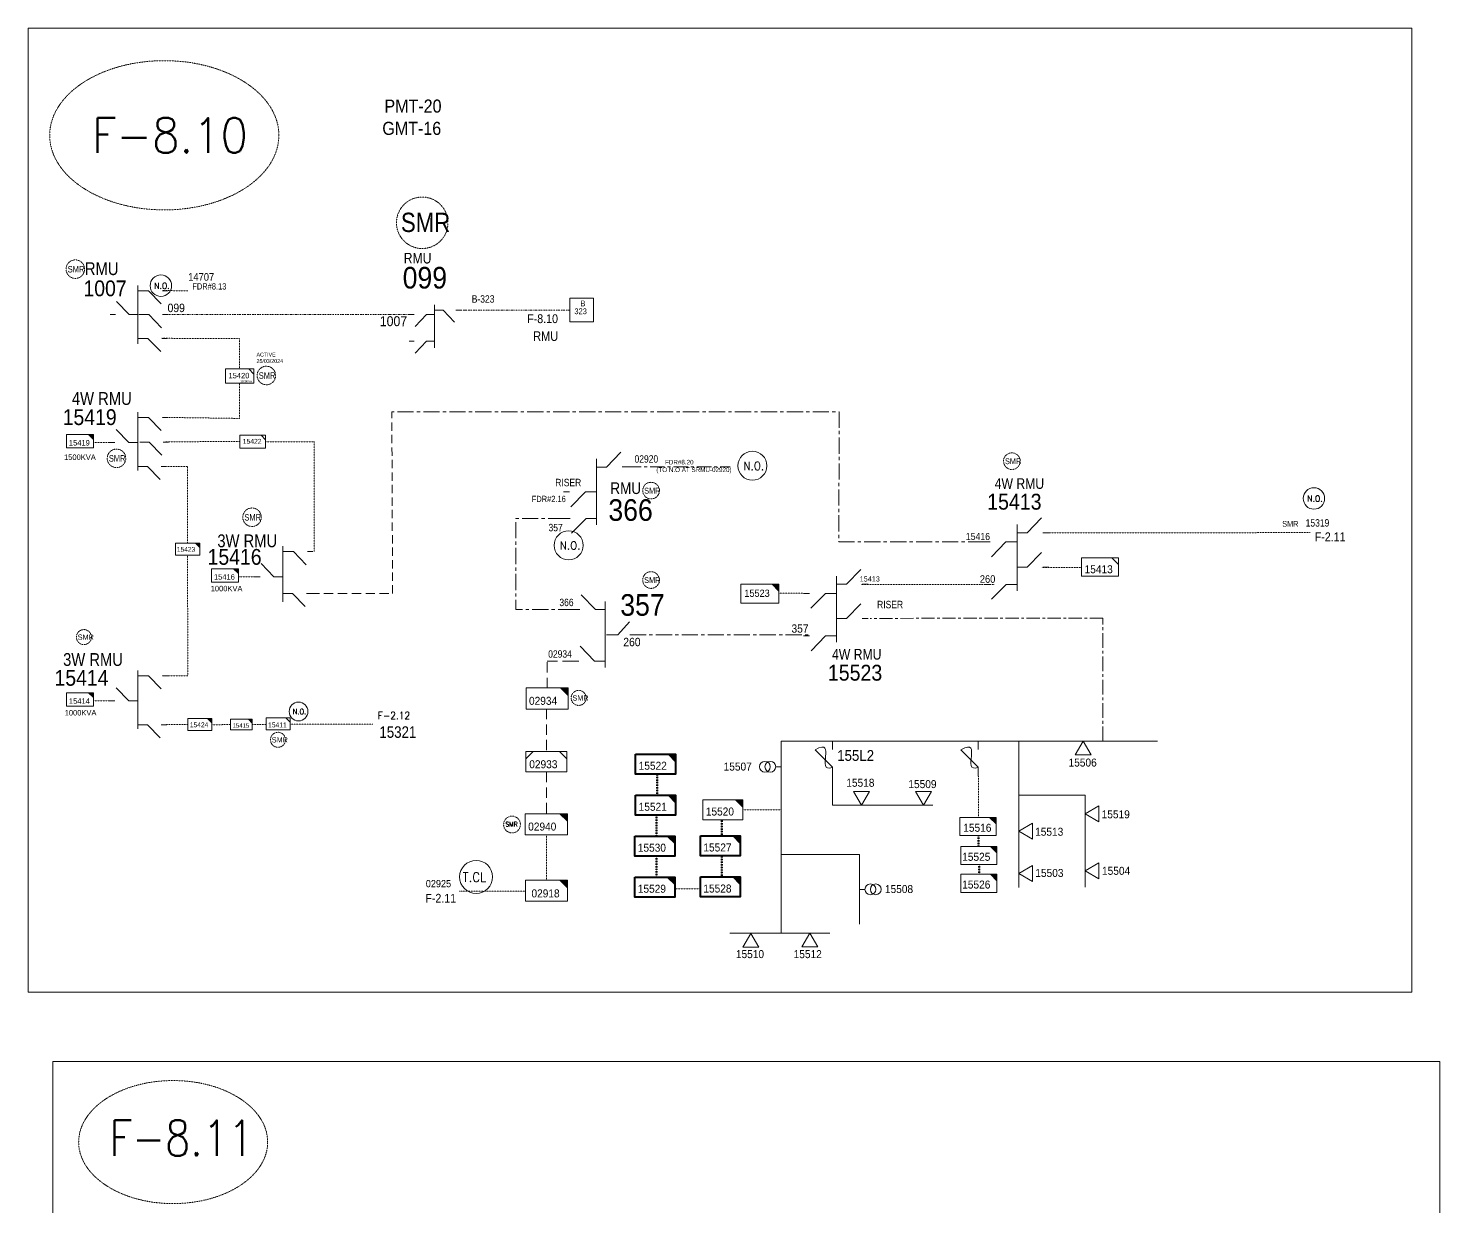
# Model space of a CAD drawing. Header units: metres. Extents: x 65984 to 144644, y -19036 to 23726.
# Drawn here: x 96185 to 97140, y 8292 to 9090 of the extents above; entities that cross this region are included whole.
import ezdxf
from ezdxf.enums import TextEntityAlignment as Align

# ---------------------------------------------------------------- set-up
doc = ezdxf.new("R2010")
doc.units = ezdxf.units.M
doc.header["$MEASUREMENT"] = 0
for name, pattern in [('( Center )', [2, 1.25, -0.25, 0.25, -0.25]), ('DGN Style 2', [0.023128, 0, -0.023128]), ('DGN Style 3', [0.013877, 0, -0.013877]), ('DGN Style 4', [1.6, 0.8, -0.4, 0, -0.4]), ('HIDDEN2', [2381.25, 1587.5, -793.75])]:
    doc.linetypes.add(name, pattern=pattern)
doc.layers.get('0').update_dxf_attribs({"color": 95, "lineweight": 40})
for name, color, linetype, lineweight in [('d_eos', 111, 'Continuous', 40), ('d_eos no', 121, 'Continuous', 40), ('d_fco', 5, 'Continuous', 40), ('d_fco text', 95, 'Continuous', 40), ('d_oh branch', 94, 'Continuous', 40), ('d_switch', 95, 'Continuous', 40), ('d_tf', 1, 'Continuous', 40), ('d_tf no', 6, 'Continuous', 40), ('d_tf_200', 1, 'Continuous', 40), ('d_ug cable', 95, 'Continuous', 40), ('d_unit sub', 7, 'Continuous', 40), ('FDR  1  16', 234, 'Continuous', 40), ('fedr no', 95, 'Continuous', 40), ('GRID STATION  04', 7, 'Continuous', 40), ('Level 37', 7, 'Continuous', 0), ('O H MAIN FEEDER', 4, 'Continuous', 100), ('SW N O', 114, 'Continuous', 30)]:
    doc.layers.add(name, color=color, linetype=linetype, lineweight=lineweight)
doc.styles.add('NASKHF', font='naskhf.shx', dxfattribs={"height": 8})
doc.styles.add('Style-Arial', font='arial.ttf')
doc.styles.add('Style-ENGINEERING', font='ENGINEERING.shx')
doc.styles.add('Style-msdefault', font='msdefault.shx')
doc.styles.add('Style-STANDARD', font='STANDARD.shx')

# ---------------------------------------------------------------- blocks, each defined once
blk = doc.blocks.new('TF_8')
at = {"color": 0, "linetype": 'ByBlock', "lineweight": -2}
blk.add_line((6.3, 4.95), (9.9, 1.35), dxfattribs=at)
blk.add_3dface([(-10.1, 4.95), (9.9, 4.95), (9.9, -5.05), (-10.1, -5.05)], dxfattribs=at)
blk = doc.blocks.new('exist.us-1000kva')
at = {"color": 0, "linetype": 'ByBlock', "lineweight": -2, "flags": 128}
blk.add_lwpolyline([(40, 12.9), (32.8, 20), (40, 20)], close=True, dxfattribs=at)
at = {"color": 0, "linetype": 'ByBlock', "lineweight": -2, "extrusion": (0, 0, -1)}
blk.add_solid([(-40, 12.9), (-32.8, 20), (-40, 20)], dxfattribs=at)
at = {"color": 0, "linetype": 'ByBlock', "lineweight": -2, "xscale": 2, "yscale": 2}
blk.add_blockref('TF_8', (20.2, 10.1), dxfattribs=at)
blk = doc.blocks.new('*U1445')
at = {"layer": 'SW N O', "color": 1, "lineweight": 13, "extrusion": (0, 0, -1)}
blk.add_circle((0, 0), 16.8, dxfattribs=at)
at = {"layer": 'SW N O', "color": 1, "lineweight": 13, "extrusion": (0, 0, -1), "style": 'Style-STANDARD'}
blk.add_text('T.CL', height=9.6, dxfattribs=at).set_placement((-1.7, -0.2), align=Align.MIDDLE_CENTER)
blk = doc.blocks.new('*U2661')
at = {"layer": 'd_unit sub', "color": 1, "linetype": 'Continuous', "lineweight": 13, "flags": 128}
for points in [[(-9.48, 1.38), (-6.07, 4.73), (-9.48, 4.73)], [(9.49, 1.32), (6.02, 4.73), (9.5, 4.73)]]:
    blk.add_lwpolyline(points, close=True, dxfattribs=at)
at = {"layer": 'd_unit sub', "color": 1, "linetype": 'Continuous', "lineweight": 13, "xscale": 0.94866334575076, "yscale": 0.94866334575076, "zscale": 0.4267622666565712, "rotation": 359.9999999999999}
blk.add_blockref('TF_8', (0.1, 0.04), dxfattribs=at)
blk = doc.blocks.new('TFU_94')
at = {"layer": 'd_tf_200', "color": 1, "linetype": 'Continuous', "lineweight": 13}
blk.add_line((0, 10), (0, 0), dxfattribs=at)
for centre in [(0, 30), (0, 20)]:
    blk.add_circle(centre, 10, dxfattribs=at)
blk = doc.blocks.new('*U1066')
at = {"layer": 'd_fco', "color": 1, "linetype": 'Continuous', "lineweight": 13}
blk.add_line((-4.6, 4.21), (-10.13, 4.21), dxfattribs=at)
at = {"layer": 'd_fco', "color": 1, "linetype": 'Continuous', "lineweight": 13, "flags": 128}
blk.add_lwpolyline([(13.02, 4.21), (7.07, 4.21), (-4.4, -7.26)], dxfattribs=at)
at = {"layer": 'd_fco', "color": 1, "linetype": 'Continuous', "lineweight": 13}
blk.add_open_spline([(-4.4, -7.26), (-13, 7.69), (11.58, -7.67), (7.07, 4.21)], degree=3, dxfattribs=at)
blk = doc.blocks.new('TRA1_1468')
at = {"layer": 'd_tf', "color": 1, "linetype": 'Continuous', "lineweight": 13, "ltscale": 0.000454472, "extrusion": (0, 0, -1), "flags": 128}
blk.add_lwpolyline([(-10, -17), (0, 0), (10, -17)], close=True, dxfattribs=at)
blk = doc.blocks.new('TRA1_1467')
at = {"layer": 'd_tf', "color": 1, "linetype": 'Continuous', "lineweight": 13, "ltscale": 0.000454472, "xscale": 1.000046566207833, "yscale": 1.000046566207833, "zscale": 1.000046566207833, "rotation": 180}
blk.add_blockref('TRA1_1468', (0, 0), dxfattribs=at)
blk = doc.blocks.new('*U893')
at = {"layer": 'SW N O', "color": 3, "lineweight": 13}
blk.add_circle((0, 0), 16.8, dxfattribs=at)
at = {"layer": 'SW N O', "color": 3, "lineweight": 13, "style": 'Style-STANDARD'}
blk.add_text('N.O.', height=9.6, dxfattribs=at).set_placement((1.7, -0.2), align=Align.MIDDLE_CENTER)

msp = doc.modelspace()

# ---------------------------------------------------------------- linework, layer by layer
at = {"layer": 'd_eos', "color": 2, "linetype": 'Continuous', "lineweight": 13, "ltscale": 0.807909}
for p, q in [((96259.02, 8876.28), (96259.02, 8915.8)), ((96253.17, 8895.97), (96244.56, 8904.82)), ((96259.43, 8912.17), (96266.17, 8912.17)), ((96266.17, 8912.16), (96274.77, 8903.3)), ((96275.59, 8912.17), (96279.17, 8912.17)), ((96243.79, 8896), (96240.22, 8896)), ((96259.05, 8895.96), (96253.17, 8895.96)), ((96259.57, 8895.96), (96266.31, 8895.96)), ((96266.31, 8895.96), (96274.91, 8887.1)), ((96275.73, 8895.96), (96279.31, 8895.96)), ((96259.46, 8879.91), (96265.81, 8879.91)), ((96265.81, 8879.92), (96274.42, 8871.06)), ((96275.23, 8879.92), (96278.81, 8879.92)), ((96259.02, 8790.49), (96259.02, 8830)), ((96259.43, 8826.37), (96266.17, 8826.37)), ((96266.17, 8826.37), (96274.77, 8817.51)), ((96275.59, 8826.37), (96279.17, 8826.37)), ((96243.48, 8809.4), (96239.91, 8809.4)), ((96252.86, 8809.36), (96244.25, 8818.22)), ((96258.74, 8809.35), (96252.86, 8809.35)), ((96260.25, 8809.67), (96266.6, 8809.67)), ((96266.6, 8809.68), (96275.21, 8800.82)), ((96276.02, 8809.68), (96279.6, 8809.68)), ((96259.08, 8793.23), (96265.43, 8793.23)), ((96265.43, 8793.23), (96274.04, 8784.37)), ((96274.85, 8793.23), (96278.43, 8793.23)), ((96357.18, 8701.52), (96357.18, 8739.18)), ((96357.59, 8735.55), (96364.34, 8735.55)), ((96364.34, 8735.55), (96372.94, 8726.69)), ((96373.76, 8735.55), (96377.33, 8735.55)), ((96351.02, 8718.54), (96342.42, 8727.4)), ((96341.65, 8718.57), (96338.07, 8718.57)), ((96356.91, 8718.53), (96351.02, 8718.53)), ((96357.2, 8707.25), (96363.55, 8707.25)), ((96363.53, 8707.28), (96372.13, 8698.42)), ((96373.19, 8707.25), (96377.98, 8707.25)), ((96259.02, 8615.65), (96259.02, 8655.17)), ((96259.43, 8651.54), (96266.17, 8651.54)), ((96266.17, 8651.54), (96274.77, 8642.68)), ((96275.59, 8651.54), (96279.17, 8651.54)), ((96252.86, 8634.53), (96244.25, 8643.39)), ((96243.48, 8634.56), (96239.91, 8634.56)), ((96258.74, 8634.52), (96252.86, 8634.52)), ((96259.08, 8618.39), (96265.43, 8618.39)), ((96265.43, 8618.4), (96274.04, 8609.54)), ((96274.85, 8618.4), (96278.43, 8618.4))]:
    msp.add_line(p, q, dxfattribs=at)
at = {"layer": 'd_eos', "color": 2, "linetype": 'Continuous', "lineweight": 13, "ltscale": 0.794016}
for p, q in [((96445.88, 8895.96), (96442.63, 8895.96)), ((96454.43, 8895.96), (96446.62, 8887.92)), ((96459.77, 8895.96), (96454.43, 8895.96)), ((96459.77, 8902.52), (96459.77, 8873.47)), ((96460.19, 8899.01), (96465.53, 8899.01)), ((96465.53, 8899.01), (96473.33, 8890.97)), ((96445.88, 8877.92), (96442.63, 8877.92)), ((96454.43, 8877.92), (96446.62, 8869.87)), ((96459.77, 8877.92), (96454.43, 8877.92))]:
    msp.add_line(p, q, dxfattribs=at)
at = {"layer": 'd_eos', "color": 1, "linetype": 'Continuous', "lineweight": 13, "ltscale": 0.794016}
msp.add_line((96474.08, 8899.01), (96477.32, 8899.01), dxfattribs=at)
at = {"layer": 'd_eos', "color": 2, "linetype": 'Continuous', "lineweight": 13, "ltscale": 0.915903}
for p, q in [((96576.17, 8792.82), (96585.92, 8802.87)), ((96569.5, 8753.57), (96569.5, 8798.37)), ((96569.5, 8792.82), (96576.17, 8792.82)), ((96586.8, 8792.87), (96590.85, 8792.87)), ((96551.18, 8776.02), (96547.12, 8776.02)), ((96561.86, 8776.02), (96552.11, 8765.97)), ((96569.5, 8776.02), (96561.86, 8776.02)), ((96551.62, 8757.97), (96547.57, 8757.97)), ((96562.3, 8757.97), (96552.55, 8747.93)), ((96569.5, 8757.97), (96562.3, 8757.97)), ((96854.21, 8709.05), (96854.21, 8753.85)), ((96860.88, 8748.3), (96870.63, 8758.34)), ((96835.88, 8742.11), (96831.83, 8742.11)), ((96846.56, 8742.11), (96836.81, 8732.06)), ((96854.21, 8742.11), (96846.56, 8742.11)), ((96854.21, 8748.29), (96860.88, 8748.29)), ((96871.51, 8748.34), (96875.56, 8748.34)), ((96860.84, 8725), (96870.59, 8735.04)), ((96854.17, 8724.99), (96860.84, 8724.99)), ((96871.47, 8725.04), (96875.52, 8725.04)), ((96835.92, 8713.35), (96831.87, 8713.35)), ((96846.6, 8713.36), (96836.85, 8703.31)), ((96853.81, 8713.35), (96846.6, 8713.35)), ((96568.66, 8696.29), (96558.91, 8706.33)), ((96558.03, 8696.33), (96553.98, 8696.33)), ((96575.33, 8696.28), (96568.66, 8696.28)), ((96575.33, 8657.04), (96575.33, 8701.84)), ((96583.89, 8679.24), (96591.72, 8687.92)), ((96583.89, 8679.24), (96576.24, 8679.24)), ((96596.78, 8679.13), (96592.73, 8679.13)), ((96568.13, 8661.43), (96558.38, 8671.48)), ((96557.45, 8661.44), (96553.4, 8661.44)), ((96575.33, 8661.43), (96568.13, 8661.43))]:
    msp.add_line(p, q, dxfattribs=at)
at = {"layer": 'd_eos', "color": 7, "linetype": 'Continuous', "lineweight": 13, "ltscale": 0.915903}
for p, q in [((96738.61, 8713.48), (96748.36, 8723.52)), ((96731.94, 8674.23), (96731.94, 8719.03)), ((96731.94, 8713.47), (96738.61, 8713.47)), ((96749.24, 8713.52), (96753.29, 8713.52)), ((96713.62, 8707.29), (96709.56, 8707.29)), ((96724.3, 8707.28), (96714.54, 8697.24)), ((96731.94, 8707.29), (96724.3, 8707.29)), ((96738.57, 8690.17), (96748.33, 8700.22)), ((96731.9, 8690.17), (96738.57, 8690.17)), ((96749.2, 8690.22), (96753.26, 8690.22)), ((96713.66, 8678.53), (96709.6, 8678.53)), ((96724.34, 8678.53), (96714.58, 8668.49)), ((96731.54, 8678.53), (96724.34, 8678.53))]:
    msp.add_line(p, q, dxfattribs=at)
at = {"layer": 'd_oh branch', "color": 1, "linetype": 'Continuous', "lineweight": 13}
for p, q in [((96949.07, 8607.21), (96694.37, 8607.21)), ((96694.37, 8607.21), (96694.37, 8477.22)), ((96855.23, 8607.14), (96855.23, 8508.25)), ((96729.18, 8585.08), (96729.18, 8563.89)), ((96729.18, 8563.89), (96796.99, 8563.89)), ((96659.54, 8477.22), (96727.35, 8477.22))]:
    msp.add_line(p, q, dxfattribs=at)
at = {"layer": 'd_oh branch', "color": 1, "linetype": 'Continuous', "lineweight": 13, "flags": 128}
for points in [[(96855.23, 8570.64), (96900.19, 8570.64), (96900.19, 8508.5)], [(96694.37, 8530.48), (96747.45, 8530.48), (96747.45, 8483.38)]]:
    msp.add_lwpolyline(points, dxfattribs=at)
at = {"layer": 'd_ug cable', "color": 140, "linetype": 'DGN Style 3', "lineweight": 13}
for p, q in [((96292.69, 8912.15), (96275.45, 8912.22)), ((96327.72, 8879.75), (96275.18, 8879.95)), ((96327.72, 8825.71), (96275.45, 8826.43)), ((96292.66, 8793.17), (96275.19, 8793.24)), ((96292.67, 8741.34), (96292.66, 8793.17)), ((96292.69, 8651.47), (96292.67, 8733.18)), ((96341.65, 8718.57), (96327.18, 8718.57)), ((96292.69, 8651.47), (96275.45, 8651.54)), ((96243.48, 8634.56), (96229.02, 8634.56))]:
    msp.add_line(p, q, dxfattribs=at)
at = {"layer": 'd_ug cable', "color": 1, "linetype": 'HIDDEN2', "lineweight": 13, "ltscale": 0.003558}
msp.add_line((96431.38, 8707.25), (96430.86, 8830.28), dxfattribs=at)
at = {"layer": 'd_ug cable', "color": 2, "linetype": 'DGN Style 3', "lineweight": 13}
msp.add_line((96243.48, 8809.4), (96229.02, 8809.4), dxfattribs=at)
at = {"layer": 'd_ug cable', "color": 1, "linetype": 'HIDDEN2', "lineweight": 13, "ltscale": 0.003953}
msp.add_line((96375.54, 8707.25), (96431.38, 8707.25), dxfattribs=at)
at = {"layer": 'd_ug cable', "color": 1, "linetype": 'HIDDEN2', "lineweight": 13, "ltscale": 0.004392}
msp.add_line((96535.44, 8629), (96535.44, 8600.29), dxfattribs=at)
at = {"layer": 'd_ug cable', "color": 9, "linetype": 'DGN Style 3', "lineweight": 13}
msp.add_line((96362.25, 8618.63), (96417.98, 8618.63), dxfattribs=at)
at = {"layer": 'd_ug cable', "color": 1, "linetype": 'DGN Style 3', "lineweight": 100}
for p, q in [((96610.49, 8584.79), (96610.49, 8570.59)), ((96609.9, 8557.1), (96609.9, 8542.9)), ((96654.23, 8553.82), (96654.23, 8543.1)), ((96827.88, 8543.11), (96827.88, 8535.94)), ((96609.9, 8529.32), (96609.9, 8515.12)), ((96654.28, 8529.47), (96654.28, 8515.26)), ((96828.48, 8523.51), (96828.48, 8517.14))]:
    msp.add_line(p, q, dxfattribs=at)
at = {"layer": 'd_ug cable', "color": 1, "linetype": 'DGN Style 3', "lineweight": 13}
for p, q in [((96694.37, 8560.7), (96668.37, 8560.7)), ((96535.46, 8513.12), (96535.46, 8543.87)), ((96639.5, 8507.33), (96622.34, 8507.33))]:
    msp.add_line(p, q, dxfattribs=at)
at = {"layer": 'd_ug cable', "color": 140, "linetype": 'DGN Style 3', "lineweight": 13, "flags": 128}
for points in [[(96327.86, 8859.25), (96327.71, 8879.64)], [(96327.72, 8825.71), (96327.71, 8849.59)], [(96327.71, 8810), (96277.13, 8809.95)], [(96378.31, 8809.96), (96345.46, 8809.92)], [(96378.32, 8735.7), (96378.28, 8810.05)], [(96292.32, 8618.47), (96278.43, 8618.4)], [(96321.37, 8618.43), (96308.87, 8618.36)], [(96345.71, 8618.56), (96336.39, 8618.56)]]:
    msp.add_lwpolyline(points, dxfattribs=at)
at = {"layer": 'd_ug cable', "color": 1, "linetype": 'DGN Style 2', "lineweight": 13, "flags": 128}
msp.add_lwpolyline([(96442.63, 8877.92), (96442.63, 8877.92)], close=True, dxfattribs=at)
at = {"layer": 'd_ug cable', "color": 1, "linetype": 'DGN Style 3', "lineweight": 13, "flags": 128}
for points in [[(97052.38, 8748.38), (96873.53, 8748.34), (96873.53, 8748.34)], [(96897.89, 8724.89), (96870.72, 8724.89), (96870.72, 8724.89)], [(96838.79, 8713.35), (96748.53, 8713.35), (96748.53, 8713.35)], [(96709.52, 8707.35), (96692.88, 8707.35), (96692.88, 8707.35)], [(96827.84, 8583.49), (96827.84, 8555.85), (96827.84, 8555.85)]]:
    msp.add_lwpolyline(points, dxfattribs=at)
at = {"layer": 'd_ug cable', "color": 1, "linetype": 'HIDDEN2', "lineweight": 13, "ltscale": 0.004392}
for points in [[(96535.99, 8643.23), (96535.99, 8661.44), (96554.19, 8661.44)], [(96535.44, 8586.4), (96535.44, 8558.09)]]:
    msp.add_lwpolyline(points, dxfattribs=at)
at = {"layer": 'd_ug cable', "color": 95, "linetype": 'DGN Style 3', "lineweight": 13, "flags": 128}
msp.add_lwpolyline([(96476.46, 8505.68), (96520.94, 8505.68)], dxfattribs=at)
at = {"layer": 'd_ug cable', "color": 2, "linetype": 'DGN Style 3', "lineweight": 13}
for centre, radius in [((96451.42, 8958.14), 17.42), ((96216.65, 8926.77), 6.27), ((96345.97, 8854.77), 6.27), ((96244.51, 8798.69), 6.27), ((96850.53, 8796.78), 5.64), ((96606.31, 8776.83), 5.64), ((96336.24, 8758.82), 6.27), ((96606.31, 8716.31), 5.64), ((96222.44, 8677.68), 5.08), ((96557.32, 8636.5), 5.08), ((96353.79, 8608.16), 5.08), ((96512.21, 8550.8), 5.68)]:
    msp.add_circle(centre, radius, dxfattribs=at)
at = {"layer": 'FDR  1  16', "color": 1, "linetype": '( Center )', "lineweight": 13, "ltscale": 8.7846, "flags": 128}
for points in [[(96831.83, 8742.11), (96733.44, 8742.11), (96733.63, 8830.1), (96430.86, 8830.28)], [(96547.57, 8757.97), (96514.82, 8757.97), (96514.82, 8696.33), (96553.98, 8696.33)], [(96591.96, 8679.13), (96591.96, 8679.13), (96591.96, 8679.13), (96713.05, 8679.13)]]:
    msp.add_lwpolyline(points, dxfattribs=at)
at = {"layer": 'FDR  1  16', "color": 1, "linetype": '( Center )', "lineweight": 13, "ltscale": 7.90614, "flags": 128}
for points in [[(96589.82, 8792.95), (96589.82, 8792.95), (96589.82, 8792.95), (96659.95, 8792.98)], [(96912.12, 8607.21), (96912.12, 8607.21), (96912.12, 8607.21), (96912.1, 8690.6)]]:
    msp.add_lwpolyline(points, dxfattribs=at)
at = {"layer": 'FDR  1  16', "color": 1, "linetype": '( Center )', "lineweight": 13, "ltscale": 7.115526, "flags": 128}
msp.add_lwpolyline([(96912.1, 8690.6), (96912.1, 8690.6), (96912.1, 8690.6), (96754.53, 8690.34)], dxfattribs=at)
at = {"layer": 'fedr no', "color": 82, "linetype": 'DGN Style 3', "lineweight": 13, "true_color": 0x1dc70e}
for centre, major_axis in [((96276.85, 9017.38), (77.56, 0)), ((96282.86, 8335.84), (63.96, 0))]:
    msp.add_ellipse(centre, major_axis=major_axis, ratio=0.651175, dxfattribs=at)
at = {"layer": 'GRID STATION  04', "color": 1, "linetype": 'Continuous', "lineweight": 13, "ltscale": 0.641235, "flags": 128}
msp.add_lwpolyline([(96567.35, 8891), (96551.34, 8891), (96551.34, 8907.01), (96567.35, 8907.01)], close=True, dxfattribs=at)
at = {"layer": 'O H MAIN FEEDER', "color": 140, "linetype": 'Continuous', "lineweight": 13, "flags": 128}
for points in [[(96184.77, 9089.85), (97121.18, 9089.85), (97121.18, 8437.38), (96184.77, 8437.38)], [(96201.43, 8390.41), (97140.15, 8390.41), (97140.15, 7771.91), (96201.43, 7771.91)]]:
    msp.add_lwpolyline(points, close=True, dxfattribs=at)
at = {"layer": 'O H MAIN FEEDER', "color": 1, "linetype": 'DGN Style 4', "lineweight": 13, "flags": 128}
for points in [[(96445.95, 8895.96), (96279.25, 8895.96)], [(96551.34, 8899.01), (96477.32, 8899.01)]]:
    msp.add_lwpolyline(points, dxfattribs=at)

# ---------------------------------------------------------------- block references
at = {"layer": 'd_fco', "color": 1, "linetype": 'Continuous', "lineweight": 13, "xscale": 1.02487, "yscale": 1.02487, "zscale": 1.02487, "rotation": 270.0000000006002}
for p in [(96724.87, 8596.83), (96823.52, 8596.83)]:
    msp.add_blockref('*U1066', p, dxfattribs=at)
at = {"layer": 'd_tf', "color": 1, "linetype": 'Continuous', "lineweight": 13, "ltscale": 0.000454472, "extrusion": (0, 0, -1), "xscale": 0.5417170000000001, "yscale": 0.5417170000000001, "zscale": 0.5417170000000001}
for p, rotation in [((-96898.83, 8607.2), 180), ((-96900.2, 8557.93), 90.00000000000001), ((-96855.19, 8546.29), 90.00000000000001), ((-96855.19, 8517.57), 90.00000000000001), ((-96900.2, 8519.48), 90.00000000000014), ((-96673.9, 8476.95), 180), ((-96713.79, 8477.27), 180)]:
    msp.add_blockref('TRA1_1467', p, dxfattribs=dict(at, rotation=rotation))
for p in [(-96748.84, 8563.9), (-96790.62, 8563.9)]:
    msp.add_blockref('TRA1_1467', p, dxfattribs=at)
at = {"layer": 'd_tf_200', "color": 1, "linetype": 'Continuous', "lineweight": 13, "extrusion": (0, 0, -1), "xscale": 0.3660250000000002, "yscale": 0.3660250000000002, "zscale": 0.3660250000000002, "rotation": 270.0000000000001}
msp.add_blockref('TFU_94', (-96694.37, 8589.9), dxfattribs=at)
at = {"layer": 'd_tf_200', "color": 1, "linetype": 'Continuous', "lineweight": 13, "xscale": 0.3660250000000002, "yscale": 0.3660250000000002, "zscale": 0.3660250000000002, "rotation": 269.9999999999999}
msp.add_blockref('TFU_94', (96747.45, 8506.93), dxfattribs=at)
at = {"layer": 'd_unit sub', "color": 2, "linetype": 'Continuous', "lineweight": 13, "rotation": 359.9999999999999}
for name, p, xscale, yscale, zscale in [('TF_8', (96327.96, 8854.47), 0.9665792856450202, 0.9665792856450202, 0.4267622666565712), ('exist.us-1000kva', (96210.71, 8805.71), 0.453042016234077, 0.453042016234077, 0.4267622666565712), ('TF_8', (96353.96, 8618.95), 0.8158787771449308, 0.8158787771449308, 0.3840860399909141)]:
    msp.add_blockref(name, p, dxfattribs=dict(at, xscale=xscale, yscale=yscale, zscale=zscale))
at = {"layer": 'd_unit sub', "color": 140, "linetype": 'Continuous', "lineweight": 13, "rotation": 359.9999999999999}
for name, p, xscale, yscale, zscale in [('TF_8', (96336.84, 8809.99), 0.8699213570805182, 0.8699213570805182, 0.3840860399909141), ('exist.us-1000kva', (96284.51, 8733.18), 0.4077378146106693, 0.4077378146106693, 0.3840860399909141), ('exist.us-1000kva', (96308.87, 8714.89), 0.453042016234077, 0.453042016234077, 0.4267622666565712), ('exist.us-1000kva', (96210.71, 8630.88), 0.453042016234077, 0.453042016234077, 0.4267622666565712), ('exist.us-1000kva', (96292.74, 8614.47), 0.4077378146106693, 0.4077378146106693, 0.3840860399909141), ('exist.us-1000kva', (96321.75, 8614.83), 0.3669640331496024, 0.3669640331496024, 0.3456774359918227)]:
    msp.add_blockref(name, p, dxfattribs=dict(at, xscale=xscale, yscale=yscale, zscale=zscale))
at = {"layer": 'd_unit sub', "color": 7, "linetype": 'Continuous', "lineweight": 13, "xscale": 1.249645269223772, "yscale": 1.249645269223772, "zscale": 0.6248226346118861, "rotation": 359.9999999999999}
msp.add_blockref('TF_8', (96910.39, 8725.18), dxfattribs=at)
at = {"layer": 'd_unit sub', "color": 1, "linetype": 'Continuous', "lineweight": 13, "rotation": 359.9999999999999}
for p, xscale, yscale, zscale in [((96667.04, 8700.58), 0.6457990745128143, 0.6457990745128143, 0.5510935637276833), ((96641.35, 8553.94), 0.6756336971429283, 0.6756336971429283, 0.6248226346118861), ((96815.4, 8543.34), 0.612326181919648, 0.612326181919648, 0.612326181919648), ((96815.96, 8523.7), 0.612326181919648, 0.612326181919648, 0.612326181919648), ((96815.96, 8504.89), 0.612326181919648, 0.612326181919648, 0.612326181919648)]:
    msp.add_blockref('exist.us-1000kva', p, dxfattribs=dict(at, xscale=xscale, yscale=yscale, zscale=zscale))
at = {"layer": 'd_unit sub', "color": 2, "linetype": 'Continuous', "lineweight": 13, "xscale": 0.7112282647684637, "yscale": 0.7112282647684637, "zscale": 0.6248226346118861}
for p in [(96521.77, 8629), (96521.22, 8543.87)]:
    msp.add_blockref('exist.us-1000kva', p, dxfattribs=at)
at = {"layer": 'd_unit sub', "color": 1, "linetype": 'Continuous', "lineweight": 13}
for name, p, xscale, yscale, zscale in [('*U2661', (96535.44, 8593.36), 1.464100000000001, 1.464100000000001, 1.464100000000001), ('exist.us-1000kva', (96521.24, 8498.9), 0.7112282647684637, 0.7112282647684637, 0.6248226346118861)]:
    msp.add_blockref(name, p, dxfattribs=dict(at, xscale=xscale, yscale=yscale, zscale=zscale))
at = {"layer": 'd_unit sub', "color": 1, "linetype": 'Continuous', "lineweight": 40, "xscale": 0.6756336971429283, "yscale": 0.6756336971429283, "zscale": 0.6248226346118861, "rotation": 359.9999999999999}
for p in [(96595.9, 8584.92), (96595.9, 8557.14), (96595.32, 8529.45), (96639.7, 8529.59), (96595.32, 8501.67), (96639.7, 8501.81)]:
    msp.add_blockref('exist.us-1000kva', p, dxfattribs=at)
at = {"layer": 'SW N O', "color": 3, "lineweight": 13}
for p, xscale, yscale, zscale in [((96274.54, 8915.55), 0.4320112015721562, 0.4320112015721562, 0.4320112015721562), ((96674.89, 8793.67), 0.5837265578750456, 0.5837265578750456, 0.5837265578750456), ((97054.98, 8771.52), 0.4320112015721562, 0.4320112015721562, 0.4320112015721562), ((96550.56, 8739.79), 0.5837265578750456, 0.5837265578750456, 0.5837265578750456), ((96367.73, 8627.3), 0.3779181490892476, 0.3779181490892476, 0.3779181490892476)]:
    msp.add_blockref('*U893', p, dxfattribs=dict(at, xscale=xscale, yscale=yscale, zscale=zscale))
at = {"layer": 'SW N O', "color": 1, "lineweight": 13, "extrusion": (0, 0, -1), "xscale": 0.665190582872584, "yscale": 0.665190582872584, "zscale": 0.665190582872584}
msp.add_blockref('*U1445', (-96487.91, 8515.31), dxfattribs=at)

# ---------------------------------------------------------------- texts
at = {"layer": 'd_eos no', "color": 7, "linetype": 'Continuous', "lineweight": 13, "style": 'Style-Arial', "width": 0.88}
for s, p in [('PMT-20', (96425.85, 9041.58)), ('GMT-16', (96424.42, 9026.49))]:
    msp.add_text(s, height=8.843, dxfattribs=at).set_placement(p, align=Align.TOP_LEFT)
for s, height, p in [('14707', 5.156, (96310.64, 8924.07)), ('1007', 6.755, (96441.22, 8894.91)), ('15416', 4.808, (96835.76, 8748.19)), ('15413', 3.485, (96761.17, 8718.8)), ('260', 5.125, (96839.35, 8719.54)), ('357', 5.61, (96712.89, 8686.27)), ('260', 5.694, (96599.2, 8677.19)), ('15523', 10.758, (96762.79, 8658.96))]:
    msp.add_text(s, height=height, dxfattribs=at).set_placement(p, align=Align.TOP_RIGHT)
at = {"layer": 'd_eos no', "color": 2, "linetype": 'Continuous', "lineweight": 13, "style": 'Style-Arial', "width": 0.88}
msp.add_text('099', height=14.641, dxfattribs=at).set_placement((96438.21, 8913.64))
for s, height, p in [('1007', 10.684, (96251.36, 8919.1)), ('15419', 10.684, (96244.61, 8831.91)), ('366', 14.641, (96607.47, 8771.02)), ('15413', 10.758, (96870.61, 8774.72)), ('15416', 10.684, (96342.7, 8737.33)), ('357', 14.641, (96615.52, 8706.75)), ('15414', 10.684, (96239.08, 8655.45))]:
    msp.add_text(s, height=height, dxfattribs=at).set_placement(p, align=Align.TOP_RIGHT)
at = {"layer": 'd_eos no', "color": 7, "linetype": 'Continuous', "lineweight": 13, "style": 'Style-Arial', "width": 0.88}
msp.add_text('099', height=5.723, dxfattribs=at).set_placement((96279.07, 8897.67))
at = {"layer": 'd_fco text', "color": 1, "linetype": 'Continuous', "lineweight": 13, "style": 'Style-msdefault', "width": 0.916667}
msp.add_text('155L2', height=7.318, dxfattribs=at).set_placement((96732.32, 8593.87))
at = {"layer": 'd_switch', "color": 1, "linetype": 'Continuous', "lineweight": 30, "ltscale": 2.047502, "style": 'Style-ENGINEERING', "width": 0.857143}
msp.add_text('SMR', height=13.083, rotation=0.00263, dxfattribs=at).set_placement((96437.03, 8964.96), align=Align.TOP_LEFT)
at = {"layer": 'd_switch', "color": 1, "linetype": 'Continuous', "lineweight": 30, "ltscale": 0.9, "style": 'Style-ENGINEERING', "width": 0.857143}
for p in [(96211.48, 8928.93), (96340.81, 8856.92), (96239.35, 8800.84), (96331.07, 8760.97)]:
    msp.add_text('SMR', height=4.416, rotation=0.00263, dxfattribs=at).set_placement(p, align=Align.TOP_LEFT)
at = {"layer": 'd_switch', "color": 2, "linetype": 'Continuous', "lineweight": 30, "style": 'Style-msdefault', "width": 0.857143}
for s, p in [('FDR#8.13', (96295.82, 8917.25)), ('FDR#2.16', (96525.57, 8773.32))]:
    msp.add_text(s, height=4.275, dxfattribs=at).set_placement(p, align=Align.TOP_LEFT)
at = {"layer": 'd_switch', "color": 1, "linetype": 'Continuous', "lineweight": 13, "style": 'Style-msdefault', "width": 0.9}
msp.add_text('F-8.10', height=5.981, dxfattribs=at).set_placement((96543.32, 8896.21), align=Align.TOP_RIGHT)
at = {"layer": 'd_switch', "color": 1, "linetype": 'Continuous', "lineweight": 30, "ltscale": 0.81, "style": 'Style-ENGINEERING', "width": 0.857143}
for p in [(96845.88, 8798.72), (96601.66, 8778.77), (96601.66, 8718.25)]:
    msp.add_text('SMR', height=3.975, rotation=0.00263, dxfattribs=at).set_placement(p, align=Align.TOP_LEFT)
at = {"layer": 'd_switch', "color": 234, "linetype": 'Continuous', "lineweight": 13, "style": 'Style-ENGINEERING', "width": 0.857143}
for p in [(96559.07, 8784.82), (96776.92, 8702.24)]:
    msp.add_text('RISER', height=5.022, rotation=0.00037, dxfattribs=at).set_placement(p, align=Align.TOP_RIGHT)
at = {"layer": 'd_switch', "color": 95, "linetype": 'Continuous', "lineweight": 13, "style": 'Style-ENGINEERING', "width": 0.857143}
msp.add_text('357', height=5.022, rotation=0.00037, dxfattribs=at).set_placement((96546.51, 8754.32), align=Align.TOP_RIGHT)
at = {"layer": 'd_switch', "color": 2, "linetype": 'Continuous', "lineweight": 30, "ltscale": 0.81, "style": 'Style-ENGINEERING', "width": 0.857143}
msp.add_text('SMR', height=3.975, rotation=0.00263, dxfattribs=at).set_placement((97033.52, 8756.33), align=Align.TOP_LEFT)
at = {"layer": 'd_switch', "color": 2, "linetype": 'Continuous', "lineweight": 13, "style": 'Style-ENGINEERING', "width": 0.857143}
msp.add_text('15319', height=5.022, rotation=0.00037, dxfattribs=at).set_placement((97065.4, 8757.51), align=Align.TOP_RIGHT)
at = {"layer": 'd_switch', "color": 2, "linetype": 'Continuous', "lineweight": 13, "style": 'Style-msdefault', "width": 0.9}
for p in [(97076.35, 8748.57), (96474.37, 8503.87)]:
    msp.add_text('F-2.11', height=5.981, dxfattribs=at).set_placement(p, align=Align.TOP_RIGHT)
at = {"layer": 'd_switch', "color": 1, "linetype": 'Continuous', "lineweight": 13, "style": 'Style-ENGINEERING', "width": 0.857143}
for s, p in [('366', (96553.89, 8703.67)), ('02934', (96552.71, 8668.74))]:
    msp.add_text(s, height=5.022, rotation=0.00037, dxfattribs=at).set_placement(p, align=Align.TOP_RIGHT)
at = {"layer": 'd_switch', "color": 1, "linetype": 'Continuous', "lineweight": 30, "ltscale": 0.729, "style": 'Style-ENGINEERING', "width": 0.857143}
for p in [(96218.26, 8679.43), (96553.13, 8638.25), (96349.6, 8609.91)]:
    msp.add_text('SMR', height=3.577, rotation=0.00263, dxfattribs=at).set_placement(p, align=Align.TOP_LEFT)
at = {"layer": 'd_switch', "color": 234, "linetype": 'Continuous', "lineweight": 13, "insert": (96611.14, 8800.78), "char_height": 5.0219, "attachment_point": 3, "rotation": 0.00037, "style": 'NASKHF'}
msp.add_mtext('\\FENGINEERING;\\H1x;\\W0.857143;02920\\P', dxfattribs=at)
at = {"layer": 'd_switch', "color": 191, "linetype": 'Continuous', "lineweight": 30, "insert": (96609.88, 8797.67), "char_height": 3.0963, "attachment_point": 1, "style": 'NASKHF'}
msp.add_mtext('\\Fmsdefault;\\H1x;\\W0.857143;     FDR#8.20\\P(TO N.O AT SRMU-02920)', dxfattribs=at)
at = {"layer": 'd_tf no', "color": 121, "linetype": 'Continuous', "lineweight": 13, "style": 'Style-msdefault', "width": 0.945946}
msp.add_text('15420', height=3.7, dxfattribs=at).set_placement((96320.32, 8856.54), align=Align.TOP_LEFT)
at = {"layer": 'd_tf no', "color": 7, "linetype": 'Continuous', "lineweight": 13, "style": 'Style-msdefault', "width": 0.945946}
msp.add_text('1000KVA', height=1.33, dxfattribs=at).set_placement((96328.36, 8851.51), align=Align.TOP_LEFT)
at = {"layer": 'd_tf no', "color": 2, "linetype": 'Continuous', "lineweight": 13, "style": 'Style-msdefault', "width": 0.945946}
for s, height, p in [('15419', 3.7, (96212.31, 8811.07)), ('1500KVA', 3.7, (96209, 8801.29)), ('02934', 5.417, (96523.7, 8637.25)), ('15411', 3.33, (96347.05, 8619.89)), ('02940', 5.417, (96523.15, 8552.12))]:
    msp.add_text(s, height=height, dxfattribs=at).set_placement(p, align=Align.TOP_LEFT)
at = {"layer": 'd_tf no', "color": 140, "linetype": 'Continuous', "lineweight": 13, "style": 'Style-msdefault', "width": 0.945946}
for s, height, p in [('15422', 3.33, (96329.97, 8811.86)), ('15423', 3.263, (96285.36, 8738.73)), ('15416', 3.7, (96310.48, 8720.25)), ('1000KVA', 3.7, (96308.28, 8712.38)), ('1000KVA', 3.7, (96209.44, 8628.32)), ('15414', 3.7, (96212.31, 8636.24)), ('15424', 3.263, (96294.17, 8619.94)), ('15415', 2.937, (96323.14, 8619.29))]:
    msp.add_text(s, height=height, dxfattribs=at).set_placement(p, align=Align.TOP_LEFT)
at = {"layer": 'd_tf no', "color": 7, "linetype": 'DGN Style 3', "lineweight": 13, "style": 'Style-msdefault', "width": 0.945946}
msp.add_text('15413', height=5.417, dxfattribs=at).set_placement((96899.76, 8726.32), align=Align.TOP_LEFT)
at = {"layer": 'd_tf no', "color": 1, "linetype": 'DGN Style 3', "lineweight": 13, "style": 'Style-msdefault', "width": 0.945946}
for s, height, p in [('15523', 4.875, (96669.49, 8709.8)), ('15507', 5.417, (96655.44, 8592.73)), ('15506', 5.417, (96888.92, 8595.45)), ('15518', 5.417, (96738.47, 8581.79)), ('15509', 5.417, (96780.49, 8580.88)), ('15520', 5.417, (96643.38, 8562.32)), ('15519', 5.417, (96911.32, 8560.43)), ('15516', 5.417, (96817.64, 8551.31)), ('15513', 5.417, (96866.27, 8548.63)), ('15525', 5.417, (96816.92, 8531.67)), ('15504', 5.417, (96911.55, 8522.17)), ('15526', 5.417, (96816.92, 8512.87)), ('15503', 5.417, (96866.41, 8520.73)), ('15508', 5.417, (96764.63, 8509.82)), ('15510', 5.417, (96663.74, 8465.79)), ('15512', 5.417, (96702.83, 8465.77))]:
    msp.add_text(s, height=height, dxfattribs=at).set_placement(p, align=Align.TOP_LEFT)
at = {"layer": 'd_tf no', "color": 1, "linetype": 'Continuous', "lineweight": 13, "style": 'Style-msdefault', "width": 0.945946}
for s, height, p in [('02933', 5.417, (96523.89, 8594.32)), ('02925', 4.875, (96453.85, 8513.21)), ('02918', 5.417, (96525.38, 8506.89))]:
    msp.add_text(s, height=height, dxfattribs=at).set_placement(p, align=Align.TOP_LEFT)
at = {"layer": 'd_tf no', "color": 1, "linetype": 'DGN Style 3', "lineweight": 40, "style": 'Style-msdefault', "width": 0.945946}
for s, p in [('15522', (96597.94, 8593.3)), ('15521', (96597.94, 8565.52)), ('15530', (96597.35, 8537.82)), ('15527', (96641.73, 8537.97)), ('15529', (96597.35, 8510.04)), ('15528', (96641.73, 8510.19))]:
    msp.add_text(s, height=5.417, dxfattribs=at).set_placement(p, align=Align.TOP_LEFT)
at = {"layer": 'd_tf no', "color": 121, "linetype": 'Continuous', "lineweight": 40, "insert": (96339.28, 8870.22), "char_height": 2.611, "attachment_point": 1, "style": 'NASKHF'}
msp.add_mtext('\\Fmsdefault;\\H1x;\\W0.945946;ACTIVE\\P25/03/2024', dxfattribs=at)
at = {"layer": 'd_tf no', "color": 1, "linetype": 'Continuous', "lineweight": 40, "ltscale": 0.9, "insert": (96511.91, 8550.99), "char_height": 3.2634, "width": 8.1938, "attachment_point": 5, "line_spacing_factor": 1.2, "style": 'Style-STANDARD'}
msp.add_mtext('\\H1x;\\W0.909091;SMR\\P', dxfattribs=at)
at = {"layer": 'fedr no', "color": 6, "linetype": 'Continuous', "lineweight": 13, "style": 'Style-STANDARD', "width": 0.909091}
msp.add_text('F-8.11', height=24.066, dxfattribs=at).set_placement((96288.51, 8338.62), align=Align.MIDDLE_CENTER)
at = {"layer": 'fedr no', "color": 6, "linetype": 'Continuous', "lineweight": 13, "insert": (96280.66, 9017.32), "char_height": 23.728, "width": 536.5388, "attachment_point": 5, "style": 'Style-STANDARD'}
msp.add_mtext('F-8.10\\P', dxfattribs=at)
at = {"layer": 'fedr no', "color": 2, "linetype": 'Continuous', "lineweight": 40, "insert": (96432.29, 8624.57), "char_height": 4.917, "attachment_point": 5, "style": 'Style-STANDARD'}
msp.add_mtext('F-2.12', dxfattribs=at)
at = {"layer": 'GRID STATION  04', "color": 1, "linetype": 'Continuous', "lineweight": 13, "style": 'Style-msdefault', "width": 0.888889}
for s, height, p in [('B', 3.92, (96558.5, 8901.61)), ('323', 3.921, (96554.43, 8896.28))]:
    msp.add_text(s, height=height, dxfattribs=at).set_placement(p)
at = {"layer": 'Level 37', "color": 2, "linetype": 'Continuous', "lineweight": 13, "style": 'Style-msdefault', "width": 0.86}
msp.add_text('RMU', height=7.174, rotation=359.99963, dxfattribs=at).set_placement((96457.7, 8930.61), align=Align.RIGHT)
for s, height, p in [('RMU', 8.681, (96245.85, 8931.42)), ('4W RMU', 8.681, (96254.8, 8843.53)), ('4W RMU', 7.174, (96872.37, 8785.19)), ('3W RMU', 8.681, (96353.26, 8747.2)), ('3W RMU', 8.681, (96248.86, 8666.84))]:
    msp.add_text(s, height=height, rotation=0.00037, dxfattribs=at).set_placement(p, align=Align.TOP_RIGHT)
at = {"layer": 'Level 37', "color": 7, "linetype": 'Continuous', "lineweight": 13, "style": 'Style-ENGINEERING', "width": 0.857143}
msp.add_text('B-323', height=5.022, dxfattribs=at).set_placement((96484.95, 8909.09), align=Align.TOP_LEFT)
at = {"layer": 'Level 37', "color": 7, "linetype": 'Continuous', "lineweight": 13, "ltscale": 0.9, "style": 'Style-msdefault', "width": 0.86}
msp.add_text('RMU', height=6.457, rotation=359.99963, dxfattribs=at).set_placement((96543.45, 8878.19), align=Align.RIGHT)
at = {"layer": 'Level 37', "color": 2, "linetype": 'Continuous', "lineweight": 13, "ltscale": 0.9, "style": 'Style-msdefault', "width": 0.86}
msp.add_text('RMU', height=7.938, rotation=0.00037, dxfattribs=at).set_placement((96599.58, 8782.46), align=Align.TOP_RIGHT)
at = {"layer": 'Level 37', "color": 7, "linetype": 'Continuous', "lineweight": 13, "style": 'Style-msdefault', "width": 0.86}
for s, height, p in [('4W RMU', 7.174, (96762.28, 8669.64)), ('15321', 7.813, (96447.44, 8617.29))]:
    msp.add_text(s, height=height, rotation=0.00037, dxfattribs=at).set_placement(p, align=Align.TOP_RIGHT)

doc.saveas('drawing.dxf')
